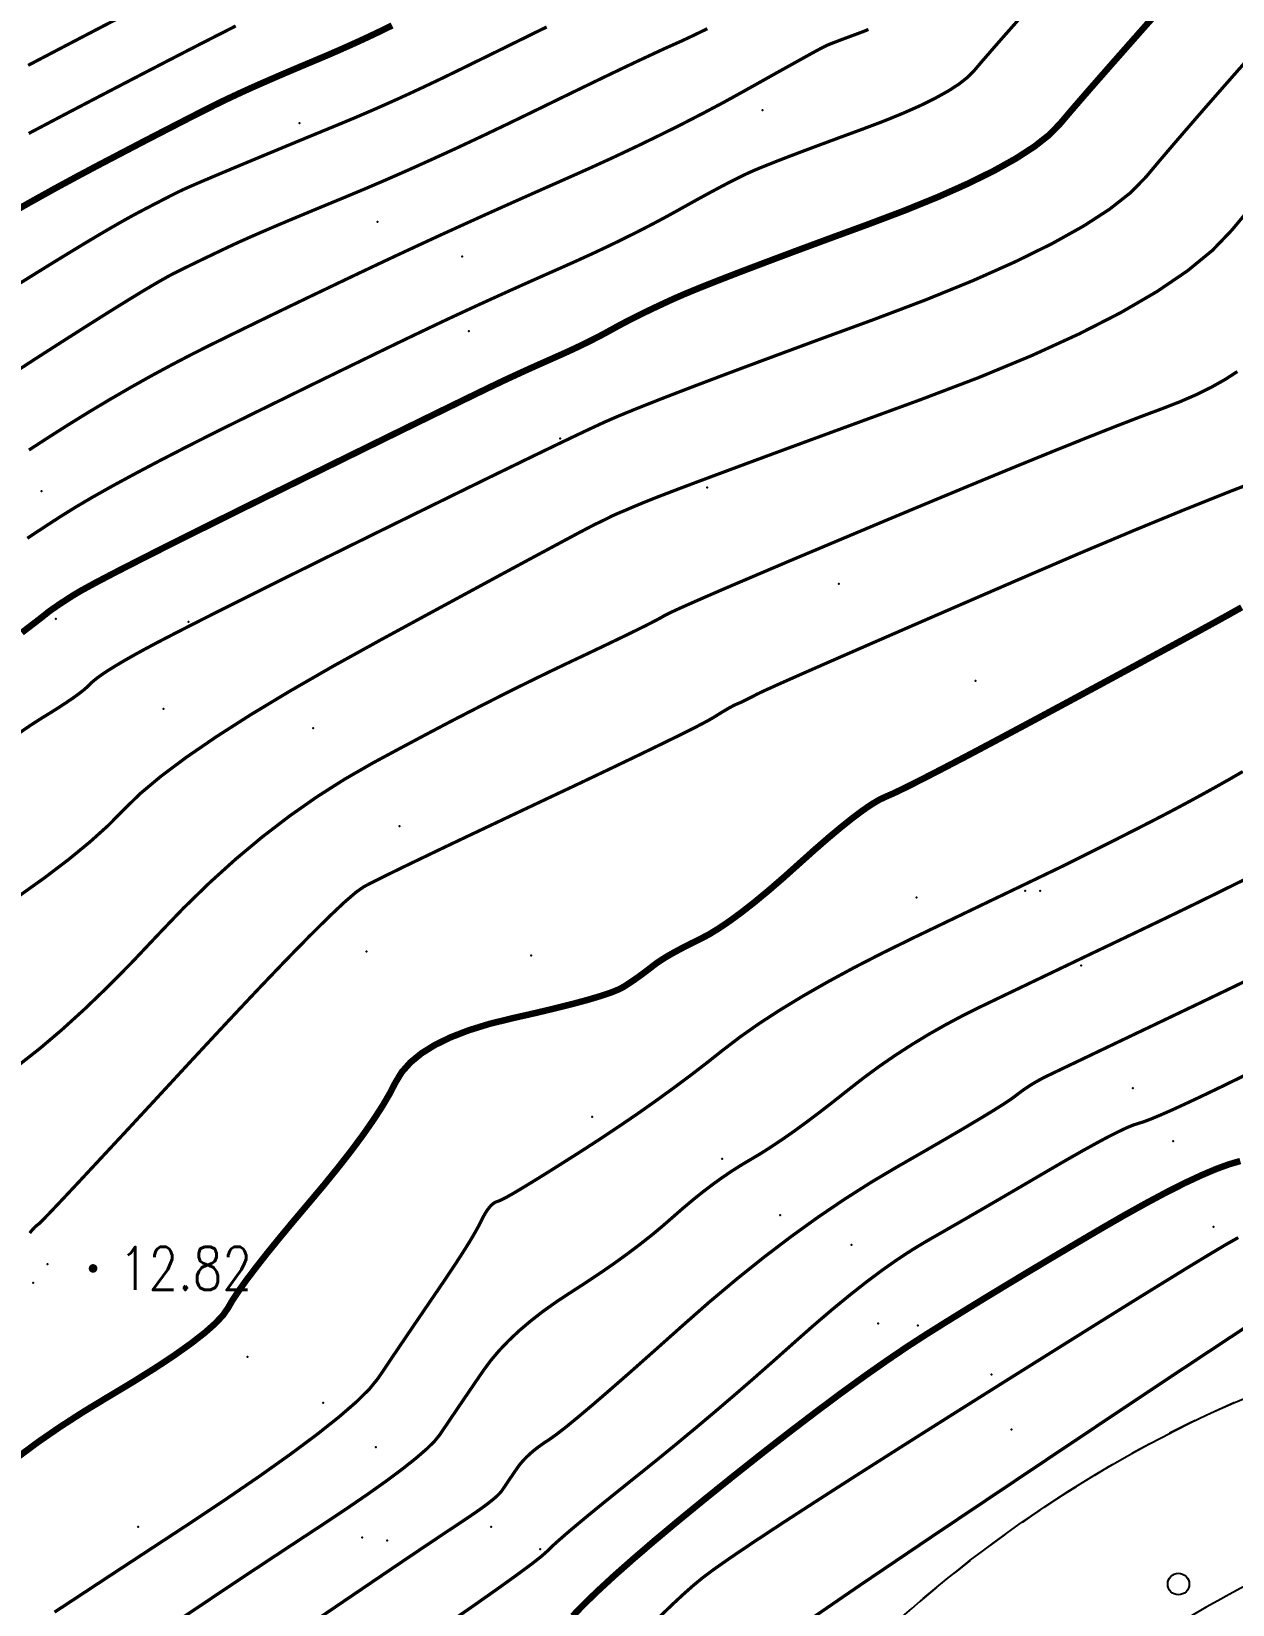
# Model space of a CAD drawing. Extents: x 940 to 2162, y 608 to 1562.
# Drawn here: x 1177.28 to 1205.14, y 683.92 to 720.41 of the extents above; entities that cross this region are included whole.
import ezdxf
from ezdxf.enums import TextEntityAlignment as Align

# ---------------------------------------------------------------- set-up
doc = ezdxf.new("R2010")
doc.units = 0
doc.header["$LTSCALE"] = 0.5
doc.header["$PDSIZE"] = 0.2
doc.linetypes.add('X6', pattern=[2, 1, -1])
doc.layers.get('0').update_dxf_attribs({"linetype": 'CONTINUOUS'})
for name, color, linetype in [('DGX', 2, 'CONTINUOUS'), ('DLSS', 4, 'CONTINUOUS'), ('GCD', 1, 'CONTINUOUS'), ('SXSS', 5, 'CONTINUOUS'), ('ZBTZ', 3, 'CONTINUOUS'), ('ZDH', 1, 'CONTINUOUS')]:
    doc.layers.add(name, color=color, linetype=linetype)
doc.styles.add('HZ', font='rs.shx', dxfattribs={"width": 0.8, "bigfont": 'hztxt.shx'})
doc.linetypes.add('1161', pattern='A,0,[149,AAA.SHX,S=0.15,R=0,X=0,Y=0],-1.6', length=1.6)

# ---------------------------------------------------------------- blocks, each defined once
blk = doc.blocks.new('gc170')
at = {"linetype": 'Continuous'}
blk.add_circle((0, 0), 0.5, dxfattribs=at)
blk = doc.blocks.new('GC200')
at = {"linetype": 'Continuous', "const_width": 0.2, "flags": 128}
blk.add_lwpolyline([(-0.1, 0, 1), (0.1, 0, 1)], format="xyb", close=True, dxfattribs=at)

msp = doc.modelspace()

# ---------------------------------------------------------------- linework, layer by layer
at = {"layer": 'DGX', "color": 3, "linetype": 'Continuous', "const_width": 0.15, "flags": 128}
for points, elevation in [([(1203.783, 721.283), (1202.997, 720.398), (1202.34, 719.653), (1201.81, 719.049), (1201.409, 718.586), (1201.136, 718.264), (1200.884, 718.007), (1200.544, 717.74), (1200.117, 717.463), (1199.602, 717.176), (1199, 716.879), (1198.311, 716.572), (1197.534, 716.256), (1196.669, 715.929), (1195.804, 715.612), (1195.025, 715.324), (1194.332, 715.064), (1193.725, 714.834), (1193.204, 714.632), (1192.768, 714.459), (1192.419, 714.315), (1192.156, 714.2), (1191.94, 714.1), (1191.736, 714.004), (1191.541, 713.911), (1191.358, 713.821), (1191.185, 713.734), (1191.023, 713.65), (1190.871, 713.569), (1190.73, 713.491), (1190.591, 713.415), (1190.445, 713.337), (1190.294, 713.26), (1190.136, 713.181), (1189.973, 713.102), (1189.803, 713.022), (1189.627, 712.941), (1189.444, 712.86), (1189.261, 712.779), (1189.083, 712.7), (1188.91, 712.622), (1188.741, 712.546), (1188.577, 712.471), (1188.417, 712.397), (1188.262, 712.325), (1188.112, 712.254), (1187.905, 712.155), (1187.581, 711.998), (1187.138, 711.782), (1186.577, 711.508), (1185.898, 711.176), (1185.101, 710.785), (1184.186, 710.335), (1183.154, 709.828), (1182.121, 709.319), (1181.209, 708.866), (1180.415, 708.47), (1179.742, 708.129), (1179.187, 707.845), (1178.752, 707.617), (1178.437, 707.445), (1178.241, 707.329), (1178.112, 707.245), (1177.998, 707.171), (1177.899, 707.105), (1177.814, 707.048), (1177.745, 707), (1177.69, 706.961), (1177.65, 706.931), (1177.626, 706.909), (1177.576, 706.869), (1177.464, 706.781), (1177.289, 706.647), (1177.051, 706.465)], 15), ([(1176.822, 716.208), (1177.343, 716.502), (1177.866, 716.792), (1178.391, 717.076), (1178.917, 717.355), (1179.423, 717.619), (1179.884, 717.86), (1180.302, 718.076), (1180.677, 718.269), (1181.007, 718.439), (1181.294, 718.584), (1181.537, 718.706), (1181.736, 718.804), (1181.924, 718.893), (1182.132, 718.99), (1182.361, 719.094), (1182.611, 719.205), (1182.882, 719.323), (1183.173, 719.449), (1183.485, 719.581), (1183.818, 719.721), (1184.154, 719.863), (1184.478, 720.004), (1184.788, 720.143), (1185.085, 720.28), (1185.37, 720.415), (1185.641, 720.548)], 17.5), ([(1176.954, 687.339), (1177.426, 687.689), (1177.937, 688.041), (1178.487, 688.396), (1179.077, 688.753), (1179.653, 689.099), (1180.163, 689.419), (1180.607, 689.714), (1180.985, 689.983), (1181.297, 690.226), (1181.543, 690.444), (1181.723, 690.637), (1181.838, 690.804), (1181.938, 690.977), (1182.077, 691.187), (1182.253, 691.435), (1182.468, 691.719), (1182.72, 692.041), (1183.011, 692.4), (1183.339, 692.796), (1183.706, 693.23), (1184.075, 693.669), (1184.41, 694.083), (1184.713, 694.471), (1184.981, 694.834), (1185.216, 695.172), (1185.418, 695.484), (1185.586, 695.77), (1185.721, 696.031), (1185.867, 696.271), (1186.067, 696.496), (1186.322, 696.705), (1186.632, 696.899), (1186.996, 697.077), (1187.416, 697.24), (1187.89, 697.387), (1188.419, 697.518), (1188.946, 697.637), (1189.416, 697.749), (1189.827, 697.852), (1190.18, 697.947), (1190.475, 698.035), (1190.712, 698.114), (1190.891, 698.185), (1191.012, 698.248), (1191.103, 698.307), (1191.193, 698.366), (1191.28, 698.426), (1191.365, 698.486), (1191.448, 698.546), (1191.53, 698.607), (1191.609, 698.668), (1191.687, 698.729), (1191.771, 698.793), (1191.871, 698.861), (1191.985, 698.933), (1192.115, 699.009), (1192.26, 699.089), (1192.42, 699.174), (1192.595, 699.263), (1192.786, 699.356), (1192.995, 699.466), (1193.226, 699.607), (1193.479, 699.779), (1193.754, 699.981), (1194.052, 700.214), (1194.371, 700.478), (1194.713, 700.773), (1195.076, 701.098), (1195.435, 701.42), (1195.764, 701.706), (1196.062, 701.955), (1196.33, 702.168), (1196.566, 702.345), (1196.773, 702.486), (1196.948, 702.59), (1197.093, 702.658), (1197.272, 702.736), (1197.548, 702.868), (1197.921, 703.056), (1198.393, 703.299), (1198.962, 703.596), (1199.628, 703.949), (1200.392, 704.357), (1201.254, 704.82), (1202.118, 705.286), (1202.889, 705.703), (1203.568, 706.071), (1204.154, 706.389), (1204.647, 706.659), (1205.047, 706.88), (1205.354, 707.052)], 12.5)]:
    msp.add_lwpolyline(points, dxfattribs=dict(at, elevation=elevation))
at = {"layer": 'DGX', "linetype": 'Continuous', "const_width": 0.075, "flags": 128}
for points, elevation in [([(1177.18, 708.654), (1177.405, 708.803), (1177.664, 708.973), (1177.956, 709.162), (1178.295, 709.373), (1178.692, 709.607), (1179.149, 709.864), (1179.664, 710.143), (1180.237, 710.446), (1180.87, 710.772), (1181.561, 711.121), (1182.312, 711.493), (1183.062, 711.861), (1183.754, 712.201), (1184.389, 712.511), (1184.965, 712.791), (1185.483, 713.043), (1185.943, 713.265), (1186.344, 713.457), (1186.688, 713.621), (1187.007, 713.771), (1187.337, 713.924), (1187.676, 714.081), (1188.026, 714.24), (1188.385, 714.403), (1188.755, 714.569), (1189.134, 714.738), (1189.524, 714.91), (1189.912, 715.083), (1190.287, 715.254), (1190.648, 715.424), (1190.997, 715.593), (1191.332, 715.76), (1191.655, 715.926), (1191.964, 716.09), (1192.26, 716.253), (1192.539, 716.409), (1192.798, 716.552), (1193.037, 716.682), (1193.256, 716.799), (1193.454, 716.903), (1193.633, 716.994), (1193.791, 717.072), (1193.929, 717.137), (1194.082, 717.204), (1194.285, 717.287), (1194.538, 717.388), (1194.84, 717.505), (1195.193, 717.639), (1195.595, 717.789), (1196.048, 717.957), (1196.55, 718.141), (1197.051, 718.33), (1197.502, 718.514), (1197.903, 718.692), (1198.252, 718.865), (1198.551, 719.031), (1198.799, 719.192), (1198.996, 719.347), (1199.143, 719.496), (1199.301, 719.683), (1199.534, 719.952), (1199.841, 720.303), (1200.223, 720.735)], 15.5), ([(1177.198, 719.623), (1178.367, 720.235), (1179.417, 720.782)], 18.5), ([(1176.768, 712.427), (1177.387, 712.829), (1178.011, 713.229), (1178.573, 713.587), (1179.071, 713.901), (1179.508, 714.172), (1179.881, 714.4), (1180.193, 714.584), (1180.441, 714.725), (1180.628, 714.823), (1180.783, 714.899), (1180.94, 714.976), (1181.097, 715.052), (1181.256, 715.129), (1181.415, 715.205), (1181.576, 715.282), (1181.737, 715.359), (1181.9, 715.436), (1182.083, 715.521), (1182.307, 715.621), (1182.571, 715.737), (1182.876, 715.868), (1183.221, 716.014), (1183.607, 716.175), (1184.033, 716.352), (1184.499, 716.544), (1184.994, 716.751), (1185.506, 716.97), (1186.034, 717.202), (1186.578, 717.447), (1187.14, 717.704), (1187.718, 717.975), (1188.312, 718.258), (1188.923, 718.554), (1189.516, 718.843), (1190.055, 719.105), (1190.541, 719.34), (1190.973, 719.547), (1191.352, 719.727), (1191.678, 719.879), (1191.949, 720.005), (1192.168, 720.103), (1192.361, 720.189), (1192.556, 720.28), (1192.754, 720.375), (1192.955, 720.474)], 16.5), ([(1176.977, 714.55), (1177.386, 714.805), (1177.792, 715.056), (1178.167, 715.285), (1178.511, 715.494), (1178.826, 715.682), (1179.109, 715.848), (1179.362, 715.993), (1179.585, 716.118), (1179.777, 716.221), (1179.946, 716.309), (1180.101, 716.39), (1180.241, 716.462), (1180.366, 716.527), (1180.477, 716.584), (1180.573, 716.633), (1180.655, 716.673), (1180.721, 716.706), (1180.795, 716.741), (1180.895, 716.786), (1181.023, 716.842), (1181.178, 716.909), (1181.361, 716.987), (1181.571, 717.076), (1181.809, 717.176), (1182.074, 717.287), (1182.355, 717.404), (1182.64, 717.523), (1182.93, 717.643), (1183.224, 717.765), (1183.523, 717.889), (1183.826, 718.014), (1184.133, 718.14), (1184.446, 718.269), (1184.763, 718.401), (1185.088, 718.54), (1185.419, 718.685), (1185.757, 718.836), (1186.102, 718.994), (1186.453, 719.158), (1186.811, 719.328), (1187.176, 719.505), (1187.553, 719.69), (1187.947, 719.883), (1188.358, 720.085), (1188.785, 720.295), (1189.23, 720.514)], 17), ([(1177.211, 718.043), (1178.057, 718.489), (1178.899, 718.929), (1179.668, 719.329), (1180.364, 719.69), (1180.987, 720.012), (1181.537, 720.293), (1182.015, 720.536)], 18), ([(1177.216, 710.7), (1177.672, 710.995), (1178.153, 711.301), (1178.632, 711.597), (1179.11, 711.882), (1179.586, 712.158), (1180.059, 712.423), (1180.531, 712.678), (1181.001, 712.923), (1181.47, 713.158), (1181.938, 713.388), (1182.408, 713.617), (1182.879, 713.846), (1183.353, 714.075), (1183.828, 714.303), (1184.305, 714.531), (1184.783, 714.759), (1185.264, 714.987), (1185.753, 715.217), (1186.257, 715.451), (1186.776, 715.691), (1187.311, 715.935), (1187.861, 716.184), (1188.427, 716.438), (1189.007, 716.696), (1189.604, 716.96), (1190.197, 717.224), (1190.771, 717.486), (1191.324, 717.747), (1191.857, 718.005), (1192.371, 718.261), (1192.864, 718.515), (1193.337, 718.766), (1193.79, 719.016), (1194.207, 719.249), (1194.573, 719.454), (1194.889, 719.63), (1195.154, 719.777), (1195.367, 719.895), (1195.53, 719.984), (1195.642, 720.043), (1195.703, 720.074), (1195.745, 720.093), (1195.802, 720.116), (1195.872, 720.144), (1195.956, 720.176), (1196.054, 720.213), (1196.165, 720.255), (1196.291, 720.302), (1196.43, 720.353), (1196.569, 720.405), (1196.694, 720.456)], 16), ([(1205.507, 719.778), (1204.888, 719.075), (1204.341, 718.449), (1203.866, 717.9), (1203.462, 717.427), (1203.13, 717.031), (1202.771, 716.666), (1202.289, 716.287), (1201.682, 715.894), (1200.952, 715.487), (1200.097, 715.066), (1199.119, 714.63), (1198.016, 714.181), (1196.789, 713.717), (1195.564, 713.269), (1194.467, 712.863), (1193.498, 712.502), (1192.657, 712.184), (1191.944, 711.91), (1191.359, 711.679), (1190.901, 711.492), (1190.572, 711.349), (1190.256, 711.202), (1189.839, 711.005), (1189.321, 710.756), (1188.703, 710.457), (1187.984, 710.107), (1187.164, 709.706), (1186.243, 709.254), (1185.222, 708.752), (1184.2, 708.248), (1183.281, 707.793), (1182.463, 707.386), (1181.746, 707.027), (1181.132, 706.717), (1180.618, 706.455), (1180.207, 706.242), (1179.897, 706.077), (1179.65, 705.941), (1179.429, 705.815), (1179.233, 705.699), (1179.062, 705.593), (1178.916, 705.497), (1178.796, 705.41), (1178.701, 705.334), (1178.631, 705.267), (1178.564, 705.201), (1178.476, 705.125), (1178.367, 705.041), (1178.237, 704.947), (1178.086, 704.844), (1177.915, 704.732), (1177.723, 704.611), (1177.51, 704.48), (1177.249, 704.313), (1176.913, 704.082)], 14.5), ([(1205.498, 716.249), (1205.123, 715.798), (1204.674, 715.331), (1204.096, 714.857), (1203.387, 714.376), (1202.549, 713.888), (1201.58, 713.393), (1200.482, 712.891), (1199.254, 712.382), (1197.896, 711.866), (1196.551, 711.374), (1195.361, 710.938), (1194.326, 710.557), (1193.446, 710.231), (1192.721, 709.961), (1192.151, 709.746), (1191.736, 709.586), (1191.476, 709.482), (1191.304, 709.41), (1191.154, 709.347), (1191.026, 709.292), (1190.919, 709.247), (1190.833, 709.21), (1190.77, 709.182), (1190.728, 709.162), (1190.707, 709.152), (1190.693, 709.143), (1190.671, 709.132), (1190.641, 709.117), (1190.603, 709.098), (1190.557, 709.075), (1190.503, 709.049), (1190.441, 709.02), (1190.371, 708.987), (1190.228, 708.914), (1189.949, 708.767), (1189.533, 708.544), (1188.979, 708.247), (1188.289, 707.875), (1187.462, 707.427), (1186.498, 706.905), (1185.397, 706.307), (1184.281, 705.69), (1183.27, 705.108), (1182.364, 704.562), (1181.564, 704.05), (1180.869, 703.574), (1180.279, 703.133), (1179.795, 702.728), (1179.416, 702.357), (1179.058, 701.994), (1178.633, 701.611), (1178.143, 701.208), (1177.587, 700.785), (1176.965, 700.341)], 14), ([(1176.986, 696.439), (1177.473, 696.822), (1177.979, 697.252), (1178.505, 697.73), (1179.051, 698.255), (1179.616, 698.827), (1180.201, 699.447), (1180.8, 700.073), (1181.406, 700.662), (1182.019, 701.216), (1182.639, 701.733), (1183.267, 702.214), (1183.902, 702.659), (1184.544, 703.067), (1185.193, 703.44), (1185.835, 703.786), (1186.457, 704.117), (1187.057, 704.433), (1187.637, 704.732), (1188.196, 705.016), (1188.734, 705.284), (1189.252, 705.537), (1189.748, 705.774), (1190.208, 705.991), (1190.615, 706.185), (1190.97, 706.355), (1191.271, 706.502), (1191.52, 706.625), (1191.716, 706.725), (1191.86, 706.801), (1191.951, 706.854), (1192.086, 706.924), (1192.363, 707.051), (1192.781, 707.236), (1193.34, 707.479), (1194.041, 707.778), (1194.883, 708.136), (1195.867, 708.55), (1196.992, 709.023), (1198.14, 709.502), (1199.192, 709.939), (1200.149, 710.333), (1201.011, 710.684), (1201.777, 710.992), (1202.448, 711.257), (1203.023, 711.479), (1203.503, 711.658), (1203.918, 711.819), (1204.301, 711.985), (1204.651, 712.158), (1204.969, 712.337), (1205.254, 712.521)], 13.5), ([(1177.236, 692.539), (1177.269, 692.581), (1177.301, 692.619), (1177.332, 692.652), (1177.361, 692.682), (1177.388, 692.706), (1177.414, 692.727), (1177.438, 692.743), (1177.513, 692.815), (1177.694, 693.001), (1177.98, 693.303), (1178.371, 693.72), (1178.867, 694.252), (1179.469, 694.898), (1180.175, 695.66), (1180.986, 696.538), (1181.805, 697.418), (1182.533, 698.192), (1183.169, 698.857), (1183.715, 699.415), (1184.17, 699.866), (1184.533, 700.209), (1184.806, 700.444), (1184.988, 700.572), (1185.172, 700.668), (1185.451, 700.807), (1185.826, 700.991), (1186.295, 701.217), (1186.86, 701.488), (1187.52, 701.802), (1188.275, 702.159), (1189.126, 702.561), (1189.974, 702.961), (1190.722, 703.317), (1191.371, 703.628), (1191.92, 703.894), (1192.369, 704.114), (1192.718, 704.29), (1192.967, 704.421), (1193.116, 704.507), (1193.212, 704.568), (1193.299, 704.622), (1193.379, 704.669), (1193.45, 704.711), (1193.513, 704.746), (1193.568, 704.775), (1193.615, 704.798), (1193.654, 704.815), (1193.692, 704.83), (1193.734, 704.848), (1193.782, 704.87), (1193.834, 704.896), (1193.892, 704.925), (1193.955, 704.957), (1194.023, 704.992), (1194.096, 705.031), (1194.258, 705.109), (1194.592, 705.26), (1195.099, 705.485), (1195.779, 705.784), (1196.631, 706.156), (1197.655, 706.602), (1198.852, 707.122), (1200.222, 707.715), (1201.619, 708.316), (1202.901, 708.855), (1204.067, 709.334), (1205.117, 709.753), (1206.051, 710.112)], 13), ([(1177.811, 683.746), (1178.394, 684.129), (1179.09, 684.587), (1179.898, 685.117), (1180.819, 685.721), (1181.744, 686.336), (1182.565, 686.898), (1183.283, 687.408), (1183.898, 687.866), (1184.409, 688.272), (1184.817, 688.625), (1185.121, 688.926), (1185.322, 689.175), (1185.474, 689.402), (1185.632, 689.637), (1185.796, 689.88), (1185.967, 690.132), (1186.143, 690.392), (1186.326, 690.66), (1186.514, 690.937), (1186.708, 691.221), (1186.897, 691.499), (1187.067, 691.754), (1187.218, 691.985), (1187.352, 692.195), (1187.467, 692.381), (1187.563, 692.545), (1187.642, 692.686), (1187.702, 692.804), (1187.752, 692.905), (1187.802, 692.994), (1187.851, 693.07), (1187.9, 693.135), (1187.948, 693.187), (1187.996, 693.228), (1188.042, 693.256), (1188.089, 693.272), (1188.16, 693.3), (1188.281, 693.361), (1188.452, 693.457), (1188.672, 693.588), (1188.943, 693.753), (1189.264, 693.952), (1189.635, 694.186), (1190.056, 694.453), (1190.497, 694.739), (1190.929, 695.027), (1191.352, 695.316), (1191.765, 695.607), (1192.169, 695.9), (1192.564, 696.194), (1192.949, 696.49), (1193.325, 696.788), (1193.719, 697.089), (1194.159, 697.398), (1194.644, 697.713), (1195.175, 698.036), (1195.751, 698.365), (1196.372, 698.701), (1197.04, 699.044), (1197.752, 699.393), (1198.447, 699.727), (1199.059, 700.021), (1199.588, 700.275), (1200.035, 700.489), (1200.4, 700.664), (1200.683, 700.8), (1200.883, 700.896), (1201, 700.952), (1201.095, 700.998), (1201.226, 701.062), (1201.393, 701.145), (1201.596, 701.246), (1201.836, 701.366), (1202.112, 701.504), (1202.424, 701.661), (1202.772, 701.837), (1203.133, 702.021), (1203.485, 702.202), (1203.826, 702.381), (1204.157, 702.558), (1204.477, 702.733), (1204.788, 702.905), (1205.089, 703.075), (1205.379, 703.243)], 12)]:
    msp.add_lwpolyline(points, dxfattribs=dict(at, elevation=elevation))
at = {"layer": 'DGX', "linetype": 'Continuous', "const_width": 0.075}
for points, elevation in [([(1180.774, 683.614), (1181.268, 683.945), (1181.78, 684.288), (1182.31, 684.641), (1182.859, 685.004), (1183.426, 685.378), (1184.012, 685.763), (1184.575, 686.138), (1185.075, 686.48), (1185.513, 686.791), (1185.887, 687.07), (1186.198, 687.317), (1186.447, 687.532), (1186.632, 687.715), (1186.754, 687.867), (1186.849, 688.009), (1186.953, 688.163), (1187.066, 688.33), (1187.187, 688.509), (1187.317, 688.7), (1187.456, 688.904), (1187.603, 689.12), (1187.759, 689.348), (1187.932, 689.582), (1188.128, 689.814), (1188.349, 690.045), (1188.593, 690.275), (1188.862, 690.503), (1189.154, 690.73), (1189.471, 690.955), (1189.812, 691.178), (1190.157, 691.401), (1190.487, 691.621), (1190.803, 691.84), (1191.103, 692.057), (1191.389, 692.273), (1191.66, 692.486), (1191.916, 692.699), (1192.157, 692.909), (1192.39, 693.113), (1192.621, 693.307), (1192.849, 693.49), (1193.076, 693.663), (1193.301, 693.825), (1193.524, 693.976), (1193.746, 694.117), (1193.965, 694.247), (1194.191, 694.381), (1194.434, 694.535), (1194.693, 694.708), (1194.969, 694.901), (1195.26, 695.113), (1195.568, 695.345), (1195.892, 695.596), (1196.233, 695.866), (1196.586, 696.141), (1196.948, 696.407), (1197.318, 696.662), (1197.697, 696.907), (1198.085, 697.143), (1198.482, 697.369), (1198.887, 697.584), (1199.301, 697.79), (1199.721, 697.992), (1200.145, 698.195), (1200.571, 698.399), (1201.001, 698.605), (1201.434, 698.812), (1201.87, 699.021), (1202.31, 699.23), (1202.753, 699.442), (1203.188, 699.65), (1203.605, 699.85), (1204.004, 700.043), (1204.386, 700.229), (1204.749, 700.407), (1205.094, 700.577), (1205.421, 700.739)], 11.5), ([(1205.533, 698.427), (1205.173, 698.253), (1204.775, 698.062), (1204.341, 697.854), (1203.87, 697.629), (1203.362, 697.386), (1202.862, 697.148), (1202.415, 696.935), (1202.022, 696.747), (1201.681, 696.584), (1201.394, 696.447), (1201.159, 696.335), (1200.978, 696.248), (1200.85, 696.187), (1200.75, 696.137), (1200.652, 696.085), (1200.556, 696.03), (1200.461, 695.973), (1200.37, 695.913), (1200.28, 695.852), (1200.192, 695.787), (1200.106, 695.721), (1199.99, 695.635), (1199.808, 695.516), (1199.561, 695.361), (1199.25, 695.173), (1198.874, 694.949), (1198.433, 694.691), (1197.928, 694.399), (1197.357, 694.072), (1196.752, 693.713), (1196.141, 693.324), (1195.525, 692.907), (1194.904, 692.46), (1194.278, 691.984), (1193.646, 691.478), (1193.009, 690.944), (1192.367, 690.379), (1191.754, 689.832), (1191.207, 689.347), (1190.724, 688.924), (1190.306, 688.563), (1189.952, 688.265), (1189.664, 688.029), (1189.44, 687.856), (1189.282, 687.745), (1189.16, 687.665), (1189.046, 687.584), (1188.941, 687.503), (1188.845, 687.421), (1188.758, 687.339), (1188.679, 687.256), (1188.608, 687.173), (1188.547, 687.089), (1188.491, 687.008), (1188.438, 686.93), (1188.388, 686.857), (1188.342, 686.789), (1188.298, 686.725), (1188.258, 686.665), (1188.221, 686.61), (1188.187, 686.559), (1188.143, 686.505), (1188.076, 686.439), (1187.988, 686.362), (1187.876, 686.273), (1187.742, 686.173), (1187.585, 686.062), (1187.406, 685.94), (1187.204, 685.805), (1186.954, 685.64), (1186.627, 685.422), (1186.226, 685.152), (1185.748, 684.83), (1185.195, 684.455), (1184.567, 684.029), (1183.863, 683.551)], 11), ([(1205.419, 696.194), (1204.924, 695.952), (1204.482, 695.74), (1204.094, 695.557), (1203.759, 695.403), (1203.478, 695.279), (1203.25, 695.184), (1203.076, 695.118), (1202.956, 695.081), (1202.841, 695.045), (1202.687, 694.981), (1202.492, 694.889), (1202.256, 694.77), (1201.98, 694.622), (1201.664, 694.447), (1201.307, 694.244), (1200.909, 694.013), (1200.499, 693.773), (1200.102, 693.541), (1199.72, 693.318), (1199.352, 693.104), (1198.998, 692.899), (1198.658, 692.703), (1198.332, 692.516), (1198.02, 692.337), (1197.706, 692.148), (1197.372, 691.929), (1197.018, 691.681), (1196.645, 691.402), (1196.253, 691.093), (1195.841, 690.755), (1195.41, 690.386), (1194.959, 689.988), (1194.499, 689.578), (1194.041, 689.175), (1193.584, 688.779), (1193.129, 688.39), (1192.676, 688.009), (1192.224, 687.634), (1191.774, 687.266), (1191.326, 686.906), (1190.902, 686.566), (1190.524, 686.261), (1190.194, 685.991), (1189.91, 685.755), (1189.674, 685.555), (1189.484, 685.389), (1189.341, 685.259), (1189.245, 685.163), (1189.119, 685.05), (1188.888, 684.868), (1188.55, 684.618), (1188.106, 684.299), (1187.555, 683.911), (1186.899, 683.455)], 10.5), ([(1205.274, 692.434), (1204.97, 692.261), (1204.601, 692.041), (1204.113, 691.745), (1203.507, 691.372), (1202.781, 690.923), (1201.937, 690.397), (1200.975, 689.795), (1199.893, 689.117), (1198.693, 688.362), (1197.5, 687.608), (1196.439, 686.933), (1195.509, 686.336), (1194.711, 685.819), (1194.045, 685.38), (1193.511, 685.02), (1193.109, 684.739), (1192.838, 684.536), (1192.621, 684.356), (1192.38, 684.142), (1192.114, 683.894), (1191.824, 683.612)], 9.5), ([(1205.493, 690.386), (1204.729, 689.881), (1203.782, 689.254), (1202.654, 688.502), (1201.345, 687.628), (1199.854, 686.629), (1198.182, 685.508), (1196.51, 684.378), (1195.021, 683.356)], 9)]:
    msp.add_lwpolyline(points, dxfattribs=dict(at, elevation=elevation))
at = {"layer": 'DGX', "color": 3, "linetype": 'Continuous', "const_width": 0.15, "elevation": 10}
msp.add_lwpolyline([(1205.322, 694.209), (1205.069, 694.136), (1204.771, 694.028), (1204.43, 693.884), (1204.045, 693.704), (1203.616, 693.488), (1203.144, 693.236), (1202.628, 692.949), (1202.068, 692.626), (1201.496, 692.289), (1200.944, 691.962), (1200.411, 691.644), (1199.898, 691.335), (1199.405, 691.036), (1198.932, 690.746), (1198.478, 690.465), (1198.044, 690.193), (1197.603, 689.908), (1197.128, 689.586), (1196.618, 689.229), (1196.075, 688.836), (1195.498, 688.406), (1194.887, 687.941), (1194.242, 687.44), (1193.562, 686.902), (1192.895, 686.365), (1192.285, 685.866), (1191.732, 685.404), (1191.237, 684.979), (1190.799, 684.592), (1190.419, 684.242), (1190.096, 683.93), (1189.831, 683.655)], dxfattribs=at)
at = {"layer": 'DLSS', "linetype": 'X6'}
msp.add_lwpolyline([(1213.006, 689.928, 0.130561), (1204.127, 688.121, 0.093388), (1195.179, 681.366, 0.021081), (1189.361, 674.398, 0.030276), (1185.689, 668.951, 0.00631), (1185.162, 668.03, -0.006859), (1184.777, 667.358, -0.087346), (1181.795, 663.882, -0.053054), (1174.349, 658.987, -0.043452), (1170.375, 657.359, -0.030894), (1164.053, 655.811, -0.066536), (1154.184, 655.363, -0.082528), (1146.889, 657.242, -0.045763), (1140.59, 660.751, -0.04717), (1135.246, 665.198, -0.0207), (1130.841, 670.01, -0.023131), (1127.336, 674.588, -0.042521), (1121.194, 685.258, -0.037395), (1116.171, 698.504, -0.020701), (1113.623, 708.636, -0.035855), (1112.871, 714.245, -0.023383), (1112.757, 721.915, -0.017331)], format="xyb", dxfattribs=at)
at = {"layer": 'SXSS', "linetype": 'Continuous'}
msp.add_lwpolyline([(1205.884, 684.581, 0.093388), (1198.103, 678.707, 0.021081), (1192.498, 671.995, 0.030276), (1189.094, 666.944, 0.00631), (1188.617, 666.11, -0.006859), (1188.177, 665.344, -0.087346), (1184.304, 660.828, -0.053054), (1176.158, 655.473, -0.043452), (1171.55, 653.586, -0.030894), (1164.754, 651.922, -0.066536), (1153.839, 651.426, -0.082528), (1145.289, 653.628, -0.045763), (1138.359, 657.488, -0.04717), (1132.443, 662.411, -0.0207), (1127.818, 667.465, -0.023131), (1124.09, 672.333, -0.042521), (1117.614, 683.585, -0.037395), (1112.381, 697.382, -0.020701), (1109.753, 707.831, -0.035855), (1108.926, 714.002, -0.023383), (1108.807, 722.041, -0.017331)], format="xyb", dxfattribs=at)
at = {"layer": 'ZBTZ', "linetype": '1161', "flags": 128}
msp.add_lwpolyline([(1330.74, 833.762), (1327.56, 840.768), (1319.707, 863.134), (1319.598, 863.445, -0.077672), (1319.176, 867.141, -0.089807), (1319.974, 870.7, -0.089946), (1322.608, 874.728, -0.118766), (1326.471, 877.237, -0.102595), (1331.41, 877.907, -0.141061), (1335.992, 876.236, -0.020708), (1338.015, 874.629, -0.026382), (1339.616, 873.089, -0.013245), (1341.446, 871.028, -0.005397), (1345.414, 866.207, -0.028768), (1347.217, 863.684, -0.015584), (1349.754, 859.369), (1356.2, 845.721, 0.167735), (1359.482, 841.341, 0.247764), (1363.284, 840.922, 0.111916), (1366.354, 843.018, 0.069822), (1369.739, 847.866, 0.053027), (1371.017, 851.218, 0.052663), (1371.567, 854.788, -0.001571), (1370.445, 864.094, -0.002172), (1369.681, 870.852, -0.000159), (1368.865, 878.383, -0.005831), (1368.835, 878.697, -0.046402), (1368.869, 882.664, 0.020508), (1369.267, 889.274, 0.003582), (1369.284, 890.636, 0.000782), (1369.306, 897.171, 0.026584), (1369.127, 900.636, 0.003874), (1368.949, 902.217), (1368.093, 906.685, 0.009169), (1365.623, 916.544, 0.037036), (1365.013, 918.279, 0.007585), (1357.022, 935.837, 0.004872), (1343.846, 962.973, 0.008475), (1342.009, 966.513, 0.003614), (1335.854, 977.703), (1329.948, 984.969, 0.013099), (1326.606, 988.431, 0.028527), (1325.252, 989.619, 0.014737), (1320.307, 993.25, 0.008963), (1311.673, 998.981, 0.047867), (1307.452, 1001.138, 0.027113), (1298.54, 1004.116), (1269.742, 1011.439, -0.020512), (1261.532, 1014.034, -0.033977), (1256.413, 1016.291, -0.005961), (1247.965, 1020.851, -0.018837), (1245.102, 1022.585, -0.027926), (1242.305, 1024.659, -0.006734), (1232.843, 1032.749, -0.04167), (1227.657, 1038.133, -0.025832), (1220.986, 1047.25), (1219.164, 1049.83), (1198.288, 1046.029), (1190.582, 1046.64), (1190.582, 1044.115), (1180.434, 1044.141), (1180.52, 1046.834), (1175.967, 1046.977), (1177.339, 952.841), (1172.053, 952.633), (1170.186, 899.769), (1161.268, 883.069), (1145.898, 871.231), (1125.512, 864.649), (1099.71, 863.887), (1069.546, 881.138), (1074.012, 867.156), (1077.612, 862.785), (1080.531, 860.039), (1081.322, 863.46), (1088.163, 863.46), (1082.903, 845.379), (1085.515, 845.893), (1090.005, 847.604), (1092.212, 841.814), (1092.782, 840.069), (1087.738, 838.245), (1087.788, 838.75, -0.027206), (1090.093, 834.638, -0.063866), (1090.967, 832.077, -0.009428), (1091.978, 826.602, -0.010278), (1092.709, 821.525, -0.011914), (1094.112, 807.365, -0.024093), (1094.307, 800.086, -0.017627), (1093.75, 790.285, -0.007981), (1091.46, 769.142), (1090.266, 759.756, -0.034067), (1095.724, 760.461, -0.049637), (1102.31, 760.204, -0.002641), (1103.782, 759.992, -0.005392), (1104.566, 759.866, -0.072064), (1109.903, 758.132, -0.111845), (1113.518, 755.204, -0.124873), (1115.369, 751.047, -0.065747), (1115.6, 745.122, -0.036581), (1114.485, 738.437, 0.034334), (1113.46, 732.463, 0.017331), (1112.757, 721.915, 0.023383), (1112.871, 714.245, 0.035855), (1113.623, 708.636, 0.020701), (1116.171, 698.504, 0.037395), (1121.194, 685.258, 0.042521), (1127.336, 674.588, 0.023131), (1130.841, 670.01, 0.0207), (1135.246, 665.198, 0.04717), (1140.59, 660.751, 0.045763), (1146.889, 657.242, 0.082528), (1154.184, 655.363, 0.066536), (1164.053, 655.811, 0.030894), (1170.375, 657.359, 0.043452), (1174.349, 658.987, 0.053054), (1181.795, 663.882, 0.087346), (1184.777, 667.358, 0.006859), (1185.162, 668.03, -0.00631), (1185.689, 668.951, -0.030276), (1189.361, 674.398, -0.021081), (1195.179, 681.366, -0.093388), (1204.127, 688.121, -0.130561), (1213.006, 689.928, -0.010639), (1220.792, 689.303, 0.006428), (1233.29, 688.193, 0.002335), (1242.048, 687.569, 0.003845), (1247.331, 687.259, 0.198568), (1251.993, 688.913, 0.144016), (1256.476, 696.199, 0.089715), (1257.029, 702.564, -0.069383), (1257.544, 713.69, -0.036422), (1260.85, 726.238, -0.155986), (1264.056, 730.545, -0.201176), (1270.425, 731.999, -0.180181), (1276.131, 728.662, -0.023263), (1278.275, 725.774, -0.025036), (1280.027, 722.865, -0.024343), (1284.36, 713.736, 0.019447), (1289.34, 702.974, 0.019178), (1295.661, 691.692, 0.062456), (1297.592, 689.274, 0.049333), (1298.871, 688.252, 0.035102), (1301.354, 686.88, 0.031434), (1304.797, 685.537, 0.071847), (1305.499, 685.42, 0.023809), (1306.045, 685.434, 0.017093), (1307.054, 685.543, 0.043665), (1310.87, 686.431, 0.036297), (1315.467, 688.312, 0.015778), (1318.218, 689.79, 0.010859), (1322.259, 692.244, 0.021309), (1324.617, 693.893, 0.012897), (1324.725, 693.98, 0.037347), (1324.729, 698.732, 0.016633), (1324.405, 701.739, 0.020292), (1323.978, 704.074, 0.118409), (1320.61, 710.916, -0.070031), (1311.692, 725.357, -0.022972), (1306.681, 738.373, -0.0249), (1303.212, 750.825, -0.055447), (1301.993, 761.741, -0.043106), (1303.164, 775.36, -0.084624), (1307.367, 787.214, -0.274119), (1314.059, 791.099, -0.174301), (1319.049, 789.254, -0.08134), (1323.489, 784.08, -0.158868), (1326.899, 769.631, 0.115392), (1329.098, 754.723, 0.02739), (1333.464, 745.227, 0.044069), (1336.764, 740.122, 0.11721), (1341.453, 736.364, 0.097181), (1349.101, 734.424, 0.13611), (1353.055, 735.291, 0.054193), (1355.838, 737.173), (1357.4, 741.046), (1359.601, 743.988), (1358.961, 747.74, 0.012312), (1357.65, 750.599, 0.027255), (1356.292, 753.032, 0.002451), (1353.397, 757.564, -0.003279), (1351.199, 761.018, -0.001211), (1348.636, 765.126, -0.001537), (1346.63, 768.381, -0.018479), (1344.35, 772.434, -0.013579), (1341.682, 777.983, -0.01746), (1340.066, 781.958, -0.019016), (1338.839, 785.749, -0.01542), (1337.304, 791.906, -0.016269), (1336.217, 797.847, -0.000047), (1335.237, 804.412, -0.000121), (1334.856, 806.965, -0.000007), (1333.963, 812.968, -0.000007), (1333.071, 818.963, -0.001307), (1332.463, 823.128, 0.000982), (1331.662, 828.632, 0.015736), (1330.74, 833.762)], format="xyb", close=True, dxfattribs=at)
at = {"layer": 'ZDH', "linetype": 'Continuous'}
for p in [(1194.239, 718.585, 15.95), (1183.495, 718.285, 17.283), (1183.495, 718.285, 17.283), (1185.303, 715.992, 16.435), (1185.303, 715.992, 16.435), (1187.272, 715.187, 16.014), (1187.272, 715.187, 16.014), (1187.42, 713.461, 15.578), (1187.42, 713.461, 15.578), (1189.542, 710.972, 14.739), (1189.542, 710.972, 14.739), (1177.512, 709.743, 15.874), (1177.512, 709.743, 15.874), (1192.952, 709.829, 14.305), (1192.952, 709.829, 14.305), (1196.011, 707.601, 13.525), (1196.011, 707.601, 13.525), (1177.843, 706.785, 15.09), (1177.843, 706.785, 15.09), (1180.92, 706.717, 14.614), (1180.92, 706.717, 14.614), (1199.18, 705.348, 12.756), (1199.18, 705.348, 12.756), (1180.336, 704.696, 14.286), (1180.336, 704.696, 14.286), (1183.813, 704.25, 13.802), (1183.813, 704.25, 13.802), (1185.811, 701.976, 13.256), (1185.811, 701.976, 13.256), (1197.813, 700.319, 12.373), (1197.813, 700.319, 12.373), (1200.329, 700.48, 12.11), (1200.329, 700.48, 12.11), (1200.679, 700.477, 12.09), (1200.679, 700.477, 12.09), (1185.052, 699.07, 12.944), (1185.052, 699.07, 12.944), (1188.873, 698.975, 12.792), (1188.873, 698.975, 12.792), (1201.631, 698.742, 11.586), (1201.631, 698.742, 11.586), (1202.832, 695.897, 10.839), (1202.832, 695.897, 10.839), (1190.285, 695.233, 12.313), (1190.285, 695.233, 12.313), (1203.762, 694.668, 10.463), (1203.762, 694.668, 10.463), (1193.298, 694.264, 11.827), (1193.298, 694.264, 11.827), (1194.649, 692.952, 11.494), (1194.649, 692.952, 11.494), (1204.703, 692.682, 9.84), (1204.703, 692.682, 9.84), (1196.298, 692.266, 10.947), (1196.298, 692.266, 10.947), (1177.644, 691.817, 13.049), (1177.644, 691.817, 13.049), (1177.313, 691.384, 12.963), (1177.313, 691.384, 12.963), (1196.922, 690.44, 10.387), (1196.922, 690.44, 10.387), (1197.843, 690.397, 10.248), (1197.843, 690.397, 10.248), (1182.289, 689.67, 12.609), (1182.289, 689.67, 12.609), (1199.547, 689.259, 9.702), (1199.547, 689.259, 9.702), (1184.042, 688.6, 12.313), (1184.042, 688.6, 12.313), (1200.01, 687.983, 9.161), (1200.01, 687.983, 9.161), (1185.264, 687.576, 11.936), (1185.264, 687.576, 11.936), (1179.75, 685.724, 12.704), (1187.939, 685.723, 11.106), (1187.939, 685.723, 11.106), (1184.948, 685.478, 11.731), (1185.531, 685.409, 11.661), (1185.531, 685.409, 11.661), (1189.081, 685.209, 10.736), (1189.081, 685.209, 10.736), (1190.288, 684.159, 10.206), (1190.288, 684.159, 10.206)]:
    msp.add_point(p, dxfattribs=at)

# ---------------------------------------------------------------- block references
at = {"layer": 'GCD', "linetype": 'Continuous'}
ref = msp.add_blockref('GC200', (1178.705, 691.718, 12.817), dxfattribs=dict(at, xscale=0.5, yscale=0.5, zscale=0.5))
ref.add_attrib('height', '12.82', dxfattribs={"linetype": 'Continuous', "height": 1, "style": 'HZ', "width": 0.8}).set_placement((1179.305, 691.718, 12.817), align=Align.MIDDLE_LEFT)
at = {"layer": 'ZBTZ', "linetype": 'Continuous', "xscale": 0.5, "yscale": 0.5, "rotation": 210.3351411794106}
msp.add_blockref('gc170', (1203.887, 684.397, 7.252), dxfattribs=at)

doc.saveas('drawing.dxf')
